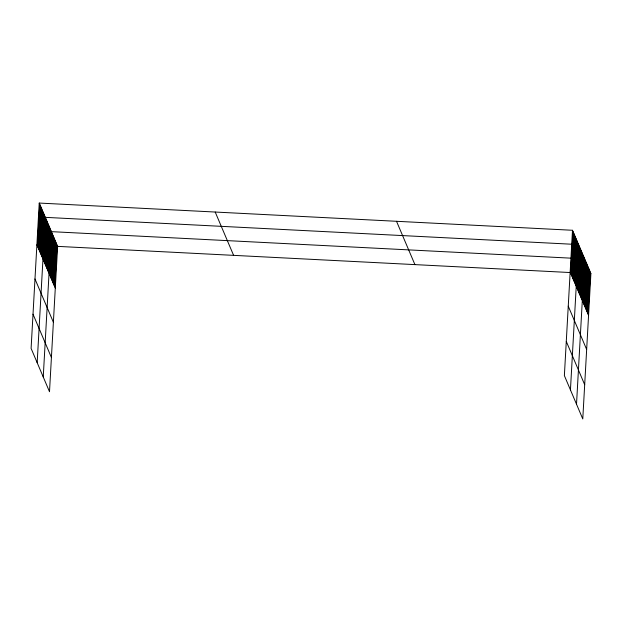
<?xml version="1.0" encoding="UTF-8"?>
<svg xmlns="http://www.w3.org/2000/svg" width="622" height="622" viewBox="0 0 622 622"><rect width="100%" height="100%" fill="white"/><g stroke="black" fill="none" stroke-linecap="round" stroke-linejoin="round"><path stroke-width="0.93" d="M39.225 203.06L31.1 348.406L49.503 391.728L57.628 246.374L39.225 203.06L572.497 230.272L590.9 273.594L582.775 418.94L564.372 375.626L572.497 230.272M37.406 245.931L39.73 204.249M37.911 247.128L40.236 205.439M38.416 248.318L40.741 206.628M38.922 249.508L41.254 207.826M39.427 250.697L41.76 209.015M39.932 251.894L42.265 210.205M40.438 253.084L42.77 211.394M40.943 254.274L43.276 212.584M41.449 255.463L43.781 213.781M41.954 256.653L44.286 214.971M42.459 257.85L44.792 216.161M37.172 362.704L45.297 217.35L578.569 244.57L570.444 389.916M43.478 260.229L45.803 218.54M43.983 261.419L46.308 219.737M44.489 262.608L46.821 220.927M44.994 263.806L47.326 222.116M45.499 264.995L47.832 223.306M46.005 266.185L48.337 224.503M46.51 267.374L48.843 225.693M47.015 268.564L49.348 226.882M47.521 269.761L49.853 228.072M48.026 270.951L50.359 229.261M48.532 272.141L50.864 230.459M43.245 376.994L51.369 231.648L584.641 258.861L576.516 404.214M49.566 274.559L51.89 232.877M50.087 275.787L52.411 234.105M50.607 277.015L52.932 235.326M51.128 278.244L53.461 236.554M51.649 279.472L53.982 237.783M52.17 280.693L54.503 239.011M52.691 281.921L55.024 240.24M53.212 283.15L55.545 241.468M53.733 284.378L56.066 242.697M54.254 285.607L56.586 243.917M54.775 286.835L57.107 245.146M570.669 273.151L573.002 231.462M571.183 274.341L573.507 232.659M571.688 275.53L574.013 233.849M572.193 276.728L574.518 235.038M572.699 277.917L575.031 236.228M573.204 279.107L575.537 237.425M573.709 280.297L576.042 238.615M574.215 281.486L576.547 239.804M574.72 282.683L577.053 240.994M575.226 283.873L577.558 242.183M575.731 285.063L578.063 243.381M576.749 287.45L579.074 245.76M577.255 288.639L579.58 246.95M577.76 289.829L580.085 248.139M578.266 291.018L580.598 249.336M578.771 292.208L581.103 250.526M579.276 293.405L581.609 251.716M579.782 294.595L582.114 252.905M580.287 295.784L582.62 254.103M580.793 296.974L583.125 255.292M581.298 298.163L583.63 256.482M581.803 299.361L584.136 257.671M582.837 301.779L585.162 260.089M583.358 303.007L585.683 261.318M583.879 304.228L586.204 262.546M584.4 305.456L586.733 263.775M584.921 306.685L587.254 265.003M585.442 307.913L587.774 266.224M585.963 309.142L588.295 267.452M586.484 310.37L588.816 268.681M587.005 311.599L589.337 269.909M587.526 312.819L589.858 271.138M588.047 314.048L590.379 272.366M57.628 246.374L590.9 273.594M570.164 271.962L588.567 315.276M568.251 306.172L586.655 349.486M566.284 341.416L584.688 384.73M396.517 221.292L414.921 264.607M215.204 212.04L233.608 255.354M36.892 244.741L55.296 288.064M34.98 278.951L53.383 322.274M33.013 314.196L51.416 357.518"/></g></svg>
